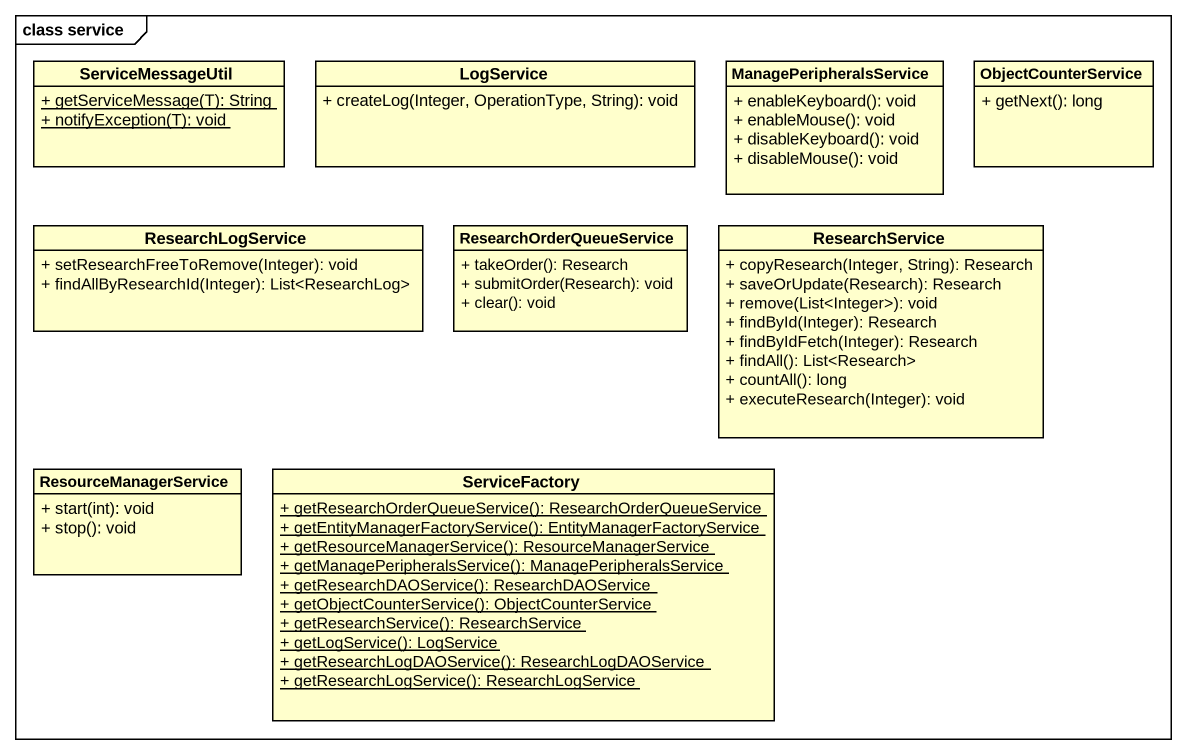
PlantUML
@startuml
mainframe class service
hide circle
hide empty members
skinparam classAttributeIconSize 0
class ServiceMessageUtil {
  {static} + getServiceMessage(T): String
  {static} + notifyException(T): void
}
class LogService {
  + createLog(Integer, OperationType, String): void
}
class ManagePeripheralsService {
  + enableKeyboard(): void
  + enableMouse(): void
  + disableKeyboard(): void
  + disableMouse(): void
}
class ObjectCounterService {
  + getNext(): long
}
class ResearchLogService {
  + setResearchFreeToRemove(Integer): void
  + findAllByResearchId(Integer): List<ResearchLog>
}
class ResearchOrderQueueService {
  + takeOrder(): Research
  + submitOrder(Research): void
  + clear(): void
}
class ResearchService {
  + copyResearch(Integer, String): Research
  + saveOrUpdate(Research): Research
  + remove(List<Integer>): void
  + findById(Integer): Research
  + findByIdFetch(Integer): Research
  + findAll(): List<Research>
  + countAll(): long
  + executeResearch(Integer): void
}
class ResourceManagerService {
  + start(int): void
  + stop(): void
}
class ServiceFactory {
  {static} + getResearchOrderQueueService(): ResearchOrderQueueService
  {static} + getEntityManagerFactoryService(): EntityManagerFactoryService
  {static} + getResourceManagerService(): ResourceManagerService
  {static} + getManagePeripheralsService(): ManagePeripheralsService
  {static} + getResearchDAOService(): ResearchDAOService
  {static} + getObjectCounterService(): ObjectCounterService
  {static} + getResearchService(): ResearchService
  {static} + getLogService(): LogService
  {static} + getResearchLogDAOService(): ResearchLogDAOService
  {static} + getResearchLogService(): ResearchLogService
}
@enduml
